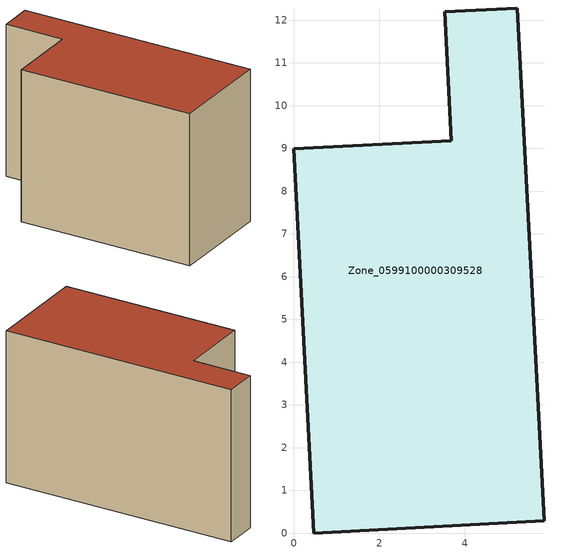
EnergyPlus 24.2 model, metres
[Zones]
Zone_0599100000309528
 floor ground (C_G): 3.53,12.19 5.23,12.28 5.86,0.28 0.47,0 0,8.99 3.68,9.18 z0
 wall outside (C_F): 0.47,0 5.86,0.28 5.23,12.28 3.53,12.19 3.68,9.18 0,8.99 0.47,0 z0:7.76
 roof outside (C_R): 5.23,12.28 3.53,12.19 3.68,9.18 0,8.99 0.47,0 5.86,0.28 z7.76
[BUILDING]
Pand.0599100000309528: North Axis=0; Terrain=City; Loads Convergence Tolerance Value=0.04; Temperature Convergence Tolerance Value=0.4; Solar Distribution=FullExterior; Maximum Number of Warmup Days=25; Minimum Number of Warmup Days=1
[Site:Location]
Rotterdam.The.Hague.AP_ZH_NLD Design_Conditions: Latitude=51.96; Longitude=4.45; Time Zone=1; Elevation=-4.5
[SITE:GROUNDTEMPERATURE:BUILDINGSURFACE]
18, 18, 18, 18, 18, 18, 18, 18, 18, 18, 18, 18
[MATERIAL] Thermal Absorptance=0.9; Solar Absorptance=0.7; Visible Absorptance=0.7
Name | Roughness | Thickness | Conductivity | Density | Specific Heat
G.TI.1992-2005 | MediumSmooth | 0.15 | 0.06 | 540 | 1210
F.TI.1992-2005 | Rough | 0.3 | 0.12 | 1920 | 840
R.TI.1992-2005 | MediumRough | 0.2 | 0.08 | 1500 | 1000
[CONSTRUCTION]
C_G: G.TI.1992-2005
C_F: F.TI.1992-2005
C_R: R.TI.1992-2005
[ZONE]
Zone_0599100000309528: Type=1; Multiplier=1; Ceiling Height=Autocalculate; Volume=Autocalculate; Floor Area=autocalculate; Part of Total Floor Area=Yes
[ZONEINFILTRATION:DESIGNFLOWRATE]
Infil_Zone_0599100000309528: Zone or ZoneList or Space or SpaceList=Zone_0599100000309528; Schedule=AlwaysOn; Design Flow Rate Calculation Method=Flow/Area; Flow Rate per Floor Area=0.0015; Constant Term Coefficient=1; Temperature Term Coefficient=0; Velocity Term Coefficient=0; Velocity Squared Term Coefficient=0
[HVACTEMPLATE:ZONE:IDEALLOADSAIRSYSTEM]
Zone_0599100000309528: Maximum Heating Supply Air Temperature=50; Minimum Cooling Supply Air Temperature=13; Maximum Heating Supply Air Humidity Ratio=0.0156; Minimum Cooling Supply Air Humidity Ratio=0.0077; Heating Limit=NoLimit; Cooling Limit=NoLimit; Dehumidification Control Type=ConstantSensibleHeatRatio; Cooling Sensible Heat Ratio=0.7; Dehumidification Setpoint=60; Humidification Control Type=None; Humidification Setpoint=30; Outdoor Air Method=None; Outdoor Air Flow Rate per Person=0.00944; Outdoor Air Flow Rate per Zone Floor Area=0; Outdoor Air Flow Rate per Zone=0; Demand Controlled Ventilation Type=None; Outdoor Air Economizer Type=NoEconomizer; Heat Recovery Type=None; Sensible Heat Recovery Effectiveness=0.7; Latent Heat Recovery Effectiveness=0.65
[ZONECONTROL:THERMOSTAT]
ThermostatControl_Zone_0599100000309528: Zone or ZoneList=Zone_0599100000309528; Control Type Schedule=DualSetpointControlType; Control 1=Thermostat_Zone_0599100000309528; Temperature Difference Between Cutout And Setpoint=0
[THERMOSTATSETPOINT:DUALSETPOINT]
Thermostat_Zone_0599100000309528: Heating Setpoint Temperature Schedule=HeatingSetpoint_Zone_0599100000309528; Cooling Setpoint Temperature Schedule=CoolingSetpoint_Zone_0599100000309528
[SCHEDULE:COMPACT]
HeatingSetpoint_Zone_0599100000309528: Through: 12/31, For: AllDays, Until: 24:00, 21
CoolingSetpoint_Zone_0599100000309528: Through: 12/31, For: AllDays, Until: 24:00, 24
DualSetpointControlType: Through: 12/31, For: AllDays, Until: 24:00, 4
AlwaysOn: Through: 12/31, For: AllDays, Until: 24:00, 1
